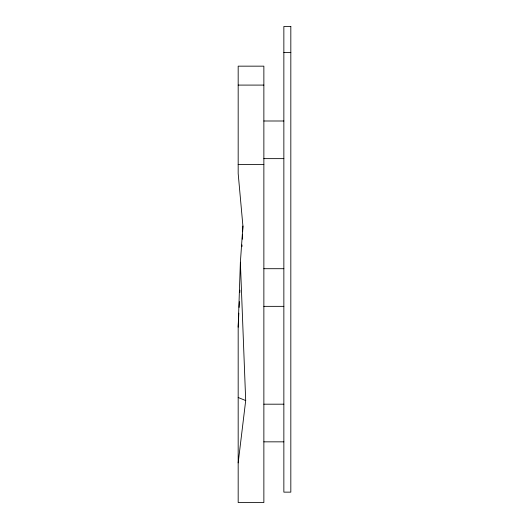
<?xml version="1.0" encoding="UTF-8"?>
<svg xmlns="http://www.w3.org/2000/svg" width="529" height="529" viewBox="0 0 529 529"><rect width="100%" height="100%" fill="white"/><g stroke="black" fill="none" stroke-linecap="round" stroke-linejoin="round"><path stroke-width="0.79" d="M238.176 327.153L240.378 262.239L242.917 226.022L238.176 173.505L238.176 66.158L263.865 66.158L263.865 502.55L238.176 502.55L238.176 327.153L238.83 313.175M239.101 307.422L239.373 301.662M239.796 292.623L239.908 290.156M241.958 246.574L242.031 244.934M242.302 239.174L242.533 234.241M242.646 231.775L242.917 226.022M238.176 462.875L245.694 400.552L240.378 262.239M283.855 52.483L290.824 52.483M238.176 85.09L263.865 85.09M263.865 120.996L283.855 120.996M263.865 158.64L283.855 158.64M238.176 164.545L263.865 164.545M263.865 268.706L283.855 268.706M263.865 306.351L283.855 306.351M263.865 404.189L283.855 404.189M263.865 441.841L283.855 441.841M238.176 397.497L245.694 400.552M290.824 26.45L283.855 26.45L283.855 492.142L290.824 492.142L290.824 26.45"/></g></svg>
